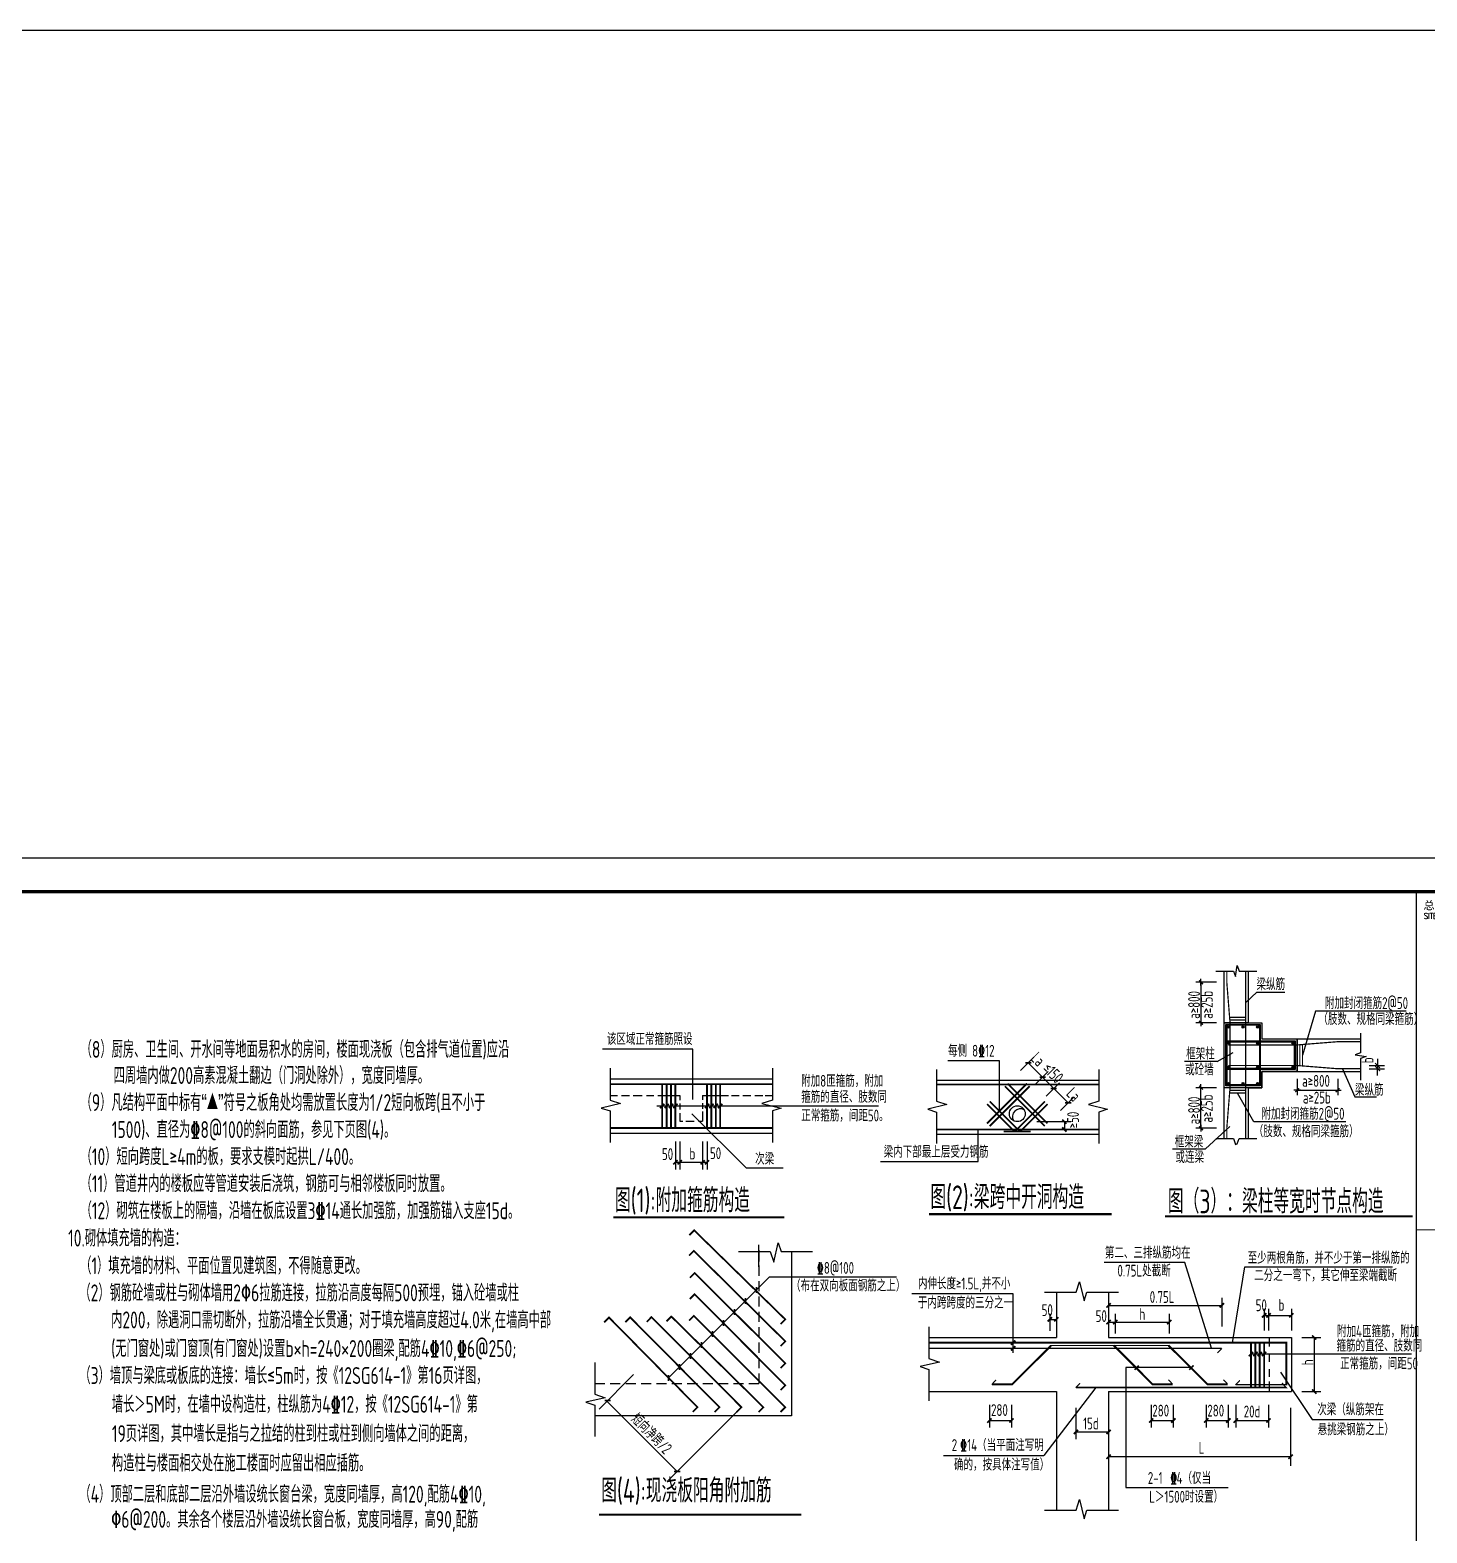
# Model space of a CAD drawing. Extents: x 2072855 to 2883818, y 17306032 to 17674225.
# Drawn here: x 2223343 to 2264666, y 17629765 to 17674225 of the extents above; entities that cross this region are included whole.
import ezdxf

# ---------------------------------------------------------------- set-up
doc = ezdxf.new("R2010")
doc.units = 0
doc.header["$LTSCALE"] = 1000
doc.header["$MEASUREMENT"] = 0
for name, color, linetype in [('3T_WOOD', 21, 'Continuous'), ('TK', 4, 'Continuous'), ('图形', 2, 'Continuous'), ('文字', 4, 'Continuous'), ('砌体-小孔砖', 50, 'Continuous'), ('表格', 8, 'Continuous'), ('阳角加筋', 7, 'Continuous')]:
    doc.layers.add(name, color=color, linetype=linetype)
doc.styles.add('ROMANS', font='romans', dxfattribs={"width": 0.65, "height": 231.275})
doc.styles.add('TSSD_REIN', font='tssdeng.shx', dxfattribs={"width": 0.7, "bigfont": 'tssdchn.shx'})
doc.styles.add('图签宋体', font='', dxfattribs={"height": 300})
doc.styles.get('图签宋体').set_extended_font_data('NSimSun')

# ---------------------------------------------------------------- blocks, each defined once
blk = doc.blocks.new('DIMBLK')
blk.add_line((-2, 0), (0, 0))
at = {"const_width": 0.35}
blk.add_lwpolyline([(-0.71, -0.71), (0.71, 0.71)], dxfattribs=at)
blk = doc.blocks.new('DMTK2')
blk.add_line((-10, 0), (10, 0))
at = {"const_width": 4}
blk.add_lwpolyline([(-5.7, -5.7), (5.7, 5.7)], dxfattribs=at)
blk = doc.blocks.new('_ArchTick')
at = {"color": 0, "linetype": 'ByBlock', "const_width": 0.4}
blk.add_lwpolyline([(-0.5, -0.5), (0.5, 0.5)], dxfattribs=at)
blk = doc.blocks.new('GeYuanFrame_76008807', base_point=(20.09, 4.53))
at = {"layer": 'TK'}
blk.add_lwpolyline([(20.09, 4.53), (20.09, 598.53), (861.09, 598.53), (861.09, 4.53)], close=True, dxfattribs=at)
at = {"layer": 'TK', "const_width": 1}
blk.add_lwpolyline([(45.09, 588.53), (851.09, 588.53), (851.09, 14.53), (45.09, 14.53)], close=True, dxfattribs=at)
at = {"layer": 'TK'}
for points, const_width in [([(781.09, 588.53), (781.09, 14.53)], 0.4), ([(781.09, 488.5), (851.09, 488.5)], 0.35)]:
    blk.add_lwpolyline(points, dxfattribs=dict(at, const_width=const_width))
at = {"layer": 'TK', "style": '图签宋体'}
blk.add_text('总平面', height=2.4, dxfattribs=at).set_placement((783.23, 583.28))
at = {"layer": 'TK', "style": 'ROMANS', "width": 0.76}
blk.add_text('SITE PLAN', height=1.697, dxfattribs=at).set_placement((783.35, 580.49))

msp = doc.modelspace()

# ---------------------------------------------------------------- linework, layer by layer
at = {"layer": '3T_WOOD'}
msp.add_lwpolyline([(2072854.7, 17674225.2), (2883818.3, 17674225.2), (2883818.3, 17306031.6), (2072854.7, 17306031.6)], close=True, dxfattribs=at)
at = {"layer": '图形', "color": 3, "linetype": 'Continuous'}
for p, q in [((2259304.8, 17645455.3), (2259635.9, 17645759.6)), ((2259635.9, 17645759.6), (2260465.4, 17645759.6)), ((2261373.6, 17645201.3), (2260984.8, 17643897.3)), ((2264052.9, 17645201.3), (2261373.6, 17645201.3)), ((2242951.2, 17644078.3), (2240276.5, 17644078.3)), ((2242951.2, 17642587.3), (2242951.2, 17644078.3)), ((2252642.9, 17643441), (2253040.3, 17643838.4)), ((2258458.8, 17643710.6), (2258933.8, 17643974.7)), ((2240501.3, 17643510.3), (2240501.3, 17642572)), ((2245301.3, 17643510.3), (2245301.3, 17642572)), ((2250158.4, 17643475.9), (2250158.4, 17642537.6)), ((2252872.2, 17643670.2), (2254051.6, 17642490.8)), ((2253067.2, 17643016.7), (2253464.6, 17643414.1)), ((2254958.4, 17643475.9), (2254958.4, 17642537.6)), ((2258458.8, 17643710.6), (2257493.9, 17643710.6)), ((2262167.9, 17643497.3), (2262529.6, 17642665.8)), ((2240501.3, 17643195.8), (2245301.3, 17643195.8)), ((2242043.6, 17643040.1), (2242043.6, 17641742.8)), ((2242173.6, 17643040.1), (2242173.6, 17641742.8)), ((2242303.6, 17643040.1), (2242303.6, 17641742.8)), ((2242433.6, 17643040.1), (2242433.6, 17641742.8)), ((2250158.4, 17643161.3), (2254958.4, 17643161.3)), ((2253398.1, 17642685.8), (2253795.5, 17643083.2)), ((2260824.8, 17643201), (2260824.8, 17642712.2)), ((2260834.8, 17642862.2), (2262014.8, 17642862.2)), ((2262024.8, 17643201), (2262024.8, 17642712.2)), ((2240809.5, 17642469.4), (2240242.2, 17642334.8)), ((2240501.3, 17642702.8), (2240720.4, 17642702.8)), ((2240501.3, 17642572), (2240809.5, 17642469.4)), ((2240838.5, 17642702.8), (2241074.8, 17642702.8)), ((2241186, 17642702.8), (2241450.1, 17642702.8)), ((2241575.2, 17642702.8), (2241797.6, 17642702.8)), ((2241915.8, 17642702.8), (2242563.6, 17642702.8)), ((2242563.6, 17642702.8), (2242563.6, 17642568.9)), ((2242563.6, 17642471.7), (2242563.6, 17642291.2)), ((2243239, 17642702.8), (2244007.8, 17642702.8)), ((2243239, 17642702.8), (2243239, 17642575.9)), ((2243239, 17642478.7), (2243239, 17642312)), ((2244091.2, 17642702.8), (2244320.5, 17642702.8)), ((2244424.8, 17642702.8), (2244661.1, 17642702.8)), ((2244779.3, 17642702.8), (2245015.6, 17642702.8)), ((2245301.3, 17642572), (2244993, 17642469.4)), ((2244993, 17642469.4), (2245560.4, 17642334.8)), ((2245092, 17642702.8), (2245301.3, 17642702.8)), ((2250466.7, 17642434.9), (2249899.4, 17642300.4)), ((2250158.4, 17642537.6), (2250466.7, 17642434.9)), ((2253822.4, 17642261.5), (2254219.7, 17642658.9)), ((2254958.4, 17642537.6), (2254650.2, 17642434.9)), ((2254650.2, 17642434.9), (2255217.5, 17642300.4)), ((2259541.2, 17641927.6), (2259066.4, 17642777.3)), ((2262529.6, 17642665.8), (2263169.3, 17642665.8)), ((2240242.2, 17642334.8), (2240501.3, 17642248.6)), ((2240501.3, 17642248.6), (2240501.3, 17641319.1)), ((2241882.6, 17642396.4), (2248439.4, 17642396.4)), ((2242563.6, 17642180.1), (2242563.6, 17641950.4)), ((2242918.8, 17642165.9), (2244525.4, 17640563.3)), ((2243239, 17642228.7), (2243239, 17641950.4)), ((2245560.4, 17642334.8), (2245301.3, 17642248.6)), ((2245301.3, 17642248.6), (2245301.3, 17641319.1)), ((2249899.4, 17642300.4), (2250158.4, 17642214.1)), ((2250158.4, 17642214.1), (2250158.4, 17641284.6)), ((2255217.5, 17642300.4), (2254958.4, 17642214.1)), ((2254958.4, 17642214.1), (2254958.4, 17641284.6)), ((2240501.3, 17641595.8), (2245301.3, 17641595.8)), ((2242563.6, 17641950.4), (2242652.5, 17641950.4)), ((2242742.9, 17641950.4), (2242986.1, 17641950.4)), ((2243118, 17641950.4), (2243239, 17641950.4)), ((2250158.4, 17641561.3), (2254958.4, 17641561.3)), ((2253123, 17641931.8), (2254132, 17641931.8)), ((2253939.1, 17641931.8), (2253939.1, 17641699.2)), ((2258112.4, 17641127.2), (2258832.8, 17641788.7)), ((2262261.5, 17641927.6), (2259541.2, 17641927.6)), ((2242433.6, 17641342.7), (2242433.6, 17640518.3)), ((2242563.6, 17641342.7), (2242563.6, 17640518.3)), ((2243239, 17641342.7), (2243239, 17640518.3)), ((2243369, 17641342.7), (2243369, 17640518.3)), ((2257141.7, 17641127.1), (2258112.4, 17641127.1)), ((2242433.6, 17640729), (2243369, 17640729)), ((2244525.4, 17640563.3), (2245619.7, 17640563.3)), ((2257499.6, 17637760.5), (2255120.6, 17637760.5)), ((2258290.7, 17635228.2), (2257499.6, 17637760.5)), ((2258912.5, 17635388.4), (2259276.1, 17637633.8)), ((2259276.1, 17637633.8), (2263651.1, 17637633.8)), ((2254286, 17636887.8), (2254388.6, 17637196.1)), ((2254388.6, 17637196.1), (2254523.2, 17636628.8)), ((2252424, 17636837.6), (2249426, 17636837.6)), ((2252424, 17635095.1), (2252424, 17636837.6)), ((2253347.6, 17636887.8), (2254286, 17636887.8)), ((2253704.2, 17636887.8), (2253704.2, 17635547.7)), ((2254523.2, 17636628.8), (2254609.4, 17636887.8)), ((2254609.4, 17636887.8), (2255538.9, 17636887.8)), ((2255247.4, 17636887.8), (2255247.4, 17635547.7)), ((2258596.7, 17636718.8), (2258596.7, 17635874)), ((2253507.6, 17636242), (2253507.6, 17635745.4)), ((2253705, 17636242), (2253705, 17635745.4)), ((2255247.4, 17636496.3), (2258596.7, 17636496.3)), ((2255444.8, 17636242), (2255444.8, 17635666.2)), ((2257044.8, 17636242), (2257044.8, 17635666.2)), ((2259850.1, 17636391.8), (2259850.1, 17635752.8)), ((2259850.1, 17636200.9), (2260655.5, 17636200.9)), ((2259980.1, 17636391.8), (2259980.1, 17635752.8)), ((2260655.5, 17636391.8), (2260655.5, 17635752.8)), ((2249934.5, 17635862.2), (2249934.5, 17634923.9)), ((2253507.6, 17636082.7), (2253705, 17636082.7)), ((2255247.4, 17636003.6), (2257044.8, 17636003.6)), ((2249934.5, 17635547.7), (2253704.2, 17635547.7)), ((2255247.4, 17635547.7), (2260655.5, 17635547.7)), ((2259460.1, 17635392), (2259460.1, 17634094.7)), ((2259590.1, 17635392), (2259590.1, 17634094.7)), ((2259720.1, 17635392), (2259720.1, 17634094.7)), ((2259850.1, 17635392), (2259850.1, 17634094.7)), ((2260000.5, 17635547.7), (2260000.5, 17635275.5)), ((2260655.5, 17635547.7), (2260655.5, 17633947.7)), ((2260968.1, 17635547.7), (2261522.5, 17635547.7)), ((2261330.7, 17635547.7), (2261330.7, 17633947.7)), ((2249934.5, 17634923.9), (2250242.7, 17634821.3)), ((2259460.1, 17635060.6), (2264206.1, 17635060.6)), ((2260000.5, 17635073.4), (2260000.5, 17634830.9)), ((2250242.7, 17634821.3), (2249675.4, 17634686.7)), ((2249675.4, 17634686.7), (2249934.5, 17634600.5)), ((2249934.5, 17634600.5), (2249934.5, 17633671)), ((2255753.9, 17634655), (2255753.9, 17631107.4)), ((2257680, 17634655), (2255753.9, 17634655)), ((2260000.5, 17634606.4), (2260000.5, 17634381.8)), ((2260335.3, 17634517.8), (2261272.2, 17633124.3)), ((2254872.4, 17634066), (2253334.3, 17632051.5)), ((2260000.5, 17634242.6), (2260000.5, 17633947.7)), ((2249934.5, 17633947.7), (2253704.2, 17633947.7)), ((2251724.3, 17633550.2), (2251724.3, 17632879.5)), ((2252376.9, 17633550.2), (2252376.9, 17632879.5)), ((2253704.2, 17633947.7), (2253704.2, 17630443.1)), ((2255247.4, 17633947.7), (2255247.4, 17630443.1)), ((2255247.4, 17633947.7), (2260655.5, 17633947.7)), ((2256509.2, 17633550.2), (2256509.2, 17632879.5)), ((2257161.8, 17633550.2), (2257161.8, 17632879.5)), ((2258137, 17633550.2), (2258137, 17632879.5)), ((2258789.7, 17633550.2), (2258789.7, 17632879.5)), ((2259009.2, 17633550.2), (2259009.2, 17632879.5)), ((2259980.1, 17633550.2), (2259980.1, 17632879.5)), ((2260968.1, 17633947.7), (2261522.5, 17633947.7)), ((2251724.3, 17633090.2), (2252376.9, 17633090.2)), ((2254280.9, 17633466.8), (2254280.9, 17632542.8)), ((2256509.2, 17633090.2), (2257161.8, 17633090.2)), ((2258137, 17633090.2), (2258789.7, 17633090.2)), ((2259009.2, 17633090.2), (2259980.1, 17633090.2)), ((2260633.9, 17633466.3), (2260633.9, 17631749.2)), ((2261272.2, 17633124.3), (2263367.6, 17633124.3)), ((2254280.9, 17632753.5), (2255247.4, 17632753.5)), ((2250367.4, 17632051.5), (2253334.3, 17632051.5)), ((2260633.9, 17632018.5), (2255247.4, 17632018.5)), ((2255753.9, 17631107.4), (2258785.7, 17631107.4)), ((2253347.6, 17630443.1), (2254286, 17630443.1)), ((2254286, 17630443.1), (2254388.6, 17630751.4)), ((2254388.6, 17630751.4), (2254523.2, 17630184)), ((2254523.2, 17630184), (2254609.4, 17630443.1)), ((2254609.4, 17630443.1), (2255538.9, 17630443.1))]:
    msp.add_line(p, q, dxfattribs=at)
at = {"layer": '图形', "color": 3, "linetype": 'Continuous', "ltscale": 0.6}
msp.add_line((2260768.8, 17644321.3), (2260768.8, 17643473.3), dxfattribs=at)
at = {"layer": '图形', "color": 3, "linetype": 'Continuous'}
for points in [[(2258417.5, 17646384.5), (2258942.5, 17646384.5), (2259005.7, 17646224.3), (2259052.1, 17646547.2), (2259109.1, 17646384.5), (2259636.6, 17646384.5)], [(2262701.1, 17644549.6), (2262701.1, 17643970.1), (2262540.9, 17643906.9), (2262863.8, 17643860.5), (2262701.1, 17643803.5), (2262701.1, 17643158.2)], [(2252018.9, 17642244.5), (2252018.9, 17643730.4), (2250495.8, 17643730.4)], [(2248505.1, 17640752.8), (2251392.9, 17640752.8), (2251392.9, 17641699.2)], [(2258417.5, 17641434.7), (2258942.5, 17641434.7), (2259005.7, 17641257.5), (2259052.1, 17641272.1), (2259109.1, 17641434.7), (2259636.6, 17641434.7)]]:
    msp.add_lwpolyline(points, dxfattribs=at)
at = {"layer": '图形', "color": 3, "linetype": 'Continuous', "ltscale": 0.6, "const_width": 36}
for points in [[(2258744.8, 17641434.7), (2258744.8, 17641737.3), (2258840.8, 17642937.3), (2258840.8, 17644857.3), (2258744.8, 17646057.3), (2258744.8, 17646384.5)], [(2259304.8, 17641434.7), (2259304.8, 17646384.5)], [(2258828, 17645017.3), (2259304.8, 17645017.3)], [(2258834.4, 17644937.3), (2259304.8, 17644937.3)], [(2258790.4, 17644201.3), (2260824.8, 17644201.3), (2262024.8, 17644297.3), (2262701.1, 17644297.3)], [(2260904.8, 17644207.7), (2260904.8, 17643586.9)], [(2260984.8, 17644214.1), (2260984.8, 17643580.5)], [(2258790.4, 17643593.3), (2260824.8, 17643593.3), (2262024.8, 17643497.3), (2262701.1, 17643497.3)], [(2258834.4, 17642857.3), (2259304.8, 17642857.3)], [(2258828, 17642777.3), (2259304.8, 17642777.3)]]:
    msp.add_lwpolyline(points, dxfattribs=at)
at = {"layer": '图形', "color": 3, "linetype": 'Continuous', "const_width": 36}
msp.add_lwpolyline([(2258739.5, 17643011.1), (2258739.5, 17644788.6), (2259718.7, 17644788.6), (2259718.7, 17643007.3)], close=True, dxfattribs=at)
at = {"layer": '图形', "color": 3, "linetype": 'Continuous'}
for points, const_width in [([(2258742.9, 17644305.2), (2260750.9, 17644305.2), (2260750.9, 17643487.2), (2258735.2, 17643487.2)], 36), ([(2240501.3, 17643040.1), (2245301.3, 17643040.1)], 55), ([(2242043.6, 17643040.1), (2242043.6, 17641742.8)], 55), ([(2242173.6, 17643040.1), (2242173.6, 17641742.8)], 55), ([(2242303.6, 17643040.1), (2242303.6, 17641742.8)], 55), ([(2242433.6, 17643040.1), (2242433.6, 17641742.8)], 55), ([(2243369, 17643040.1), (2243369, 17641742.8)], 55), ([(2243499, 17643040.1), (2243499, 17641742.8)], 55), ([(2243629, 17643040.1), (2243629, 17641742.8)], 55), ([(2243759, 17643040.1), (2243759, 17641742.8)], 55), ([(2250158.4, 17643030.5), (2254958.4, 17643030.5)], 55), ([(2252833.4, 17643059), (2251653.9, 17641879.5)], 50), ([(2252912.1, 17642980.2), (2251732.7, 17641800.8)], 50), ([(2252182.1, 17642980.2), (2253361.6, 17641800.8)], 50), ([(2252260.9, 17643059), (2253440.4, 17641879.5)], 50), ([(2252468.5, 17641637.4), (2251653.9, 17642452)], 50), ([(2252612.4, 17641651.1), (2251732.7, 17642530.8)], 50), ([(2252468.2, 17641637.4), (2253361.6, 17642530.8)], 50), ([(2252625.7, 17641637.4), (2253440.4, 17642452)], 50), ([(2240501.3, 17641742.8), (2245301.3, 17641742.8)], 55), ([(2250158.4, 17641699.2), (2254958.4, 17641699.2)], 55), ([(2252147.1, 17641637.4), (2252947.1, 17641637.4)], 50), ([(2240602.1, 17639100.4), (2245651.7, 17639100.4)], 60), ([(2249932.8, 17639194.8), (2255338.6, 17639194.8)], 60), ([(2256913.8, 17639128.4), (2264244.8, 17639128.4)], 60), ([(2253543.1, 17635304.3), (2252396.8, 17634163.6), (2251798.5, 17634163.6)], 60), ([(2253528.2, 17635310.9), (2255428.1, 17635310.9)], 35), ([(2254631, 17635310.9), (2257021.5, 17635310.9)], 35), ([(2255402, 17635310.9), (2256545.5, 17634163.6), (2257143.7, 17634163.6)], 60), ([(2257021.5, 17635310.9), (2258173.3, 17634163.6), (2258771.5, 17634163.6)], 60), ([(2259460.1, 17635392), (2259460.1, 17634094.7)], 55), ([(2259590.1, 17635392), (2259590.1, 17634094.7)], 55), ([(2259720.1, 17635392), (2259720.1, 17634094.7)], 55), ([(2259850.1, 17635392), (2259850.1, 17634094.7)], 55), ([(2249934.5, 17635223.6), (2258596.7, 17635223.6)], 35), ([(2258469, 17635089.6), (2258596.7, 17635223.6)], 35), ([(2251791.2, 17634155.9), (2251918.8, 17634289.9)], 35), ([(2254275.5, 17634058.2), (2254403.2, 17634192.3)], 35), ([(2257143.7, 17634163.6), (2257016, 17634297.7)], 35), ([(2258771.5, 17634163.6), (2258643.9, 17634297.7)], 35), ([(2259001.8, 17634144.4), (2259129.5, 17634278.4)], 35)]:
    msp.add_lwpolyline(points, dxfattribs=dict(at, const_width=const_width))
for points in [[(2259009.2, 17634152.1, 35, 35, 0), (2260504, 17634152.1, 55, 55, 0), (2260504, 17635392, 55, 55, 0), (2249934.5, 17635392, 0, 0, 0)], [(2254282.9, 17634066, 55, 55, 0), (2260504, 17634066, 35, 35, 0), (2260376.3, 17634200, 0, 0, 0)]]:
    msp.add_lwpolyline(points, format="xyseb", dxfattribs=at)
msp.add_circle((2252547.1, 17642165.8), 234, dxfattribs=at)
msp.add_arc((2252636.4, 17642076.5), 234, 60.67492, 209.37104, dxfattribs=at)
at = {"layer": '文字'}
for p, q in [((2258439.7, 17646057.3), (2257831.4, 17646057.3)), ((2257981.4, 17645957.3), (2257981.4, 17646157.3)), ((2257981.4, 17646047.3), (2257981.4, 17644867.3)), ((2258664.8, 17641434.7), (2258664.8, 17646384.5)), ((2259384.8, 17644857.3), (2259384.8, 17646384.5)), ((2258439.7, 17644857.3), (2257831.4, 17644857.3)), ((2257981.4, 17644957.3), (2257981.4, 17644757.3)), ((2259384.8, 17644857.3), (2258664.8, 17644857.3)), ((2259384.8, 17644857.3), (2259784.8, 17644857.3)), ((2259784.8, 17644857.3), (2259784.8, 17644377.3)), ((2259784.8, 17644377.3), (2260824.8, 17644377.3)), ((2260824.8, 17643417.3), (2260824.8, 17644377.3)), ((2260824.8, 17644377.3), (2262701.1, 17644377.3)), ((2259784.8, 17643417.3), (2260824.8, 17643417.3)), ((2259784.8, 17642937.3), (2259784.8, 17643417.3)), ((2260824.8, 17643417.3), (2262701.1, 17643417.3)), ((2262024.8, 17643497.3), (2261959, 17643497.3)), ((2262955.2, 17643593.3), (2263406.4, 17643593.3)), ((2262957.2, 17643497.3), (2263406.4, 17643497.3)), ((2263206.4, 17643593.3), (2263206.4, 17643497.3)), ((2258439.7, 17642937.3), (2257831.4, 17642937.3)), ((2257981.4, 17641747.3), (2257981.4, 17642927.3)), ((2259384.8, 17642937.3), (2258664.8, 17642937.3)), ((2259384.8, 17642937.3), (2259784.8, 17642937.3)), ((2259384.8, 17641434.7), (2259384.8, 17642937.3)), ((2260924.8, 17642862.2), (2260724.8, 17642862.2)), ((2261924.8, 17642862.2), (2262124.8, 17642862.2)), ((2258439.7, 17641737.3), (2257831.4, 17641737.3))]:
    msp.add_line(p, q, dxfattribs=at)
at = {"layer": '文字', "color": 6}
for p, q in [((2258720.8, 17644801.3), (2259728.8, 17644801.3)), ((2258720.8, 17642993.3), (2258720.8, 17644801.3)), ((2258752.8, 17643025.3), (2258752.8, 17644769.3)), ((2259728.8, 17644801.3), (2259728.8, 17642993.3)), ((2258752.8, 17644321.3), (2259696.8, 17644321.3)), ((2258752.8, 17644289.3), (2259696.8, 17644289.3)), ((2259728.8, 17644321.3), (2260768.8, 17644321.3)), ((2259728.8, 17644289.3), (2260736.8, 17644289.3)), ((2260736.8, 17644289.3), (2260736.8, 17643505.3)), ((2259696.8, 17643505.3), (2258752.8, 17643505.3)), ((2259696.8, 17643473.3), (2258752.8, 17643473.3)), ((2260736.8, 17643505.3), (2259728.8, 17643505.3)), ((2260768.8, 17643473.3), (2259728.8, 17643473.3)), ((2259728.8, 17642993.3), (2258720.8, 17642993.3)), ((2259696.8, 17643025.3), (2258752.8, 17643025.3))]:
    msp.add_line(p, q, dxfattribs=at)
at = {"layer": '文字', "const_width": 40}
for points in [[(2258038, 17646000.7), (2257924.9, 17646113.8)], [(2257924.9, 17644913.8), (2258038, 17644800.7)], [(2260881.3, 17642918.8), (2260768.2, 17642805.6)], [(2261968.2, 17642805.6), (2262081.3, 17642918.8)]]:
    msp.add_lwpolyline(points, dxfattribs=at)
at = {"layer": '文字'}
msp.add_lwpolyline([(2259784.8, 17643417.3), (2259784.8, 17642937.3), (2258664.8, 17642937.3), (2258664.8, 17644857.3), (2259784.8, 17644857.3), (2259784.8, 17644377.3), (2260824.8, 17644377.3), (2260824.8, 17643417.3)], close=True, dxfattribs=at)
at = {"layer": '文字', "const_width": 34}
for points in [[(2258775.7, 17644732.2, 1), (2258809.7, 17644732.2, 1)], [(2259210, 17644732.2, 1), (2259244, 17644732.2, 1)], [(2259639.9, 17644732.2, 1), (2259673.9, 17644732.2, 1)], [(2258775.7, 17644252.2, 1), (2258809.7, 17644252.2, 1)], [(2259639.9, 17644252.2, 1), (2259673.9, 17644252.2, 1)], [(2260679.9, 17644252.2, 1), (2260713.9, 17644252.2, 1)], [(2258775.7, 17643542.4, 1), (2258809.7, 17643542.4, 1)], [(2259639.9, 17643542.4, 1), (2259673.9, 17643542.4, 1)], [(2260679.9, 17643542.4, 1), (2260713.9, 17643542.4, 1)], [(2258775.7, 17643062.4, 1), (2258809.7, 17643062.4, 1)], [(2259210, 17643062.4, 1), (2259244, 17643062.4, 1)], [(2259639.9, 17643062.4, 1), (2259673.9, 17643062.4, 1)]]:
    msp.add_lwpolyline(points, format="xyb", close=True, dxfattribs=at)
at = {"layer": '文字'}
for centre in [(2258792.7, 17644732.2), (2259227, 17644732.2), (2259656.9, 17644732.2), (2258792.7, 17644252.2), (2259656.9, 17644252.2), (2260696.9, 17644252.2), (2258792.7, 17643542.4), (2259656.9, 17643542.4), (2260696.9, 17643542.4), (2258792.7, 17643062.4), (2259227, 17643062.4), (2259656.9, 17643062.4)]:
    msp.add_circle(centre, 32, dxfattribs=at)
at = {"layer": '阳角加筋', "color": 3, "linetype": 'Continuous'}
for p, q in [((2244300.2, 17638087), (2245238.5, 17638087)), ((2244905.1, 17637634.3), (2244905.1, 17638285.4)), ((2244905.1, 17638127.4), (2244905.1, 17637829.7)), ((2244905.1, 17638087), (2244905.1, 17637792.2)), ((2245238.5, 17638087), (2245341.1, 17637778.8)), ((2245341.1, 17637778.8), (2245475.7, 17638346.1)), ((2245475.7, 17638346.1), (2245561.9, 17638087)), ((2245561.9, 17638087), (2246491.4, 17638087)), ((2245865.1, 17638087), (2245865.1, 17633224.7)), ((2244905.1, 17637671.8), (2244905.1, 17637374.1)), ((2244905.1, 17637216.2), (2244905.1, 17636918.5)), ((2244905.1, 17636760.5), (2244905.1, 17636462.9)), ((2244905.1, 17636304.9), (2244905.1, 17636007.2)), ((2244905.1, 17635849.3), (2244905.1, 17635551.6)), ((2244905.1, 17635393.7), (2244905.1, 17635096)), ((2244905.1, 17634938), (2244905.1, 17634640.4)), ((2240045.9, 17634804.6), (2240045.9, 17633866.3)), ((2240045.9, 17634804.6), (2240045.9, 17633866.3)), ((2240175.7, 17633427.4), (2241197.8, 17634449.5)), ((2244905.1, 17634482.4), (2244905.1, 17634184.7)), ((2240045.9, 17634184.7), (2240348.9, 17634184.7)), ((2240506.8, 17634184.7), (2240804.5, 17634184.7)), ((2240962.5, 17634184.7), (2241260.1, 17634184.7)), ((2241418.1, 17634184.7), (2241715.8, 17634184.7)), ((2241873.7, 17634184.7), (2242171.4, 17634184.7)), ((2242329.3, 17634184.7), (2242627, 17634184.7)), ((2242785, 17634184.7), (2243082.6, 17634184.7)), ((2243240.6, 17634184.7), (2243538.3, 17634184.7)), ((2243696.2, 17634184.7), (2243993.9, 17634184.7)), ((2244151.8, 17634184.7), (2244449.5, 17634184.7)), ((2244607.4, 17634184.7), (2244905.1, 17634184.7)), ((2240354.2, 17633763.7), (2239786.9, 17633629.1)), ((2240354.2, 17633763.7), (2239786.9, 17633629.1)), ((2239786.9, 17633629.1), (2240045.9, 17633542.8)), ((2239786.9, 17633629.1), (2240045.9, 17633542.8)), ((2240045.9, 17633866.3), (2240354.2, 17633763.7)), ((2240045.9, 17633866.3), (2240354.2, 17633763.7)), ((2240045.9, 17633542.8), (2240045.9, 17632613.4)), ((2240045.9, 17633542.8), (2240045.9, 17632613.4)), ((2240408.3, 17633660), (2242484.9, 17631583.3)), ((2245865.1, 17633224.7), (2240045.9, 17633224.7)), ((2242229.1, 17631327.5), (2244355.3, 17633453.7))]:
    msp.add_line(p, q, dxfattribs=at)
for points, const_width in [([(2242847.9, 17638575.8), (2242989.4, 17638717.2), (2245684.6, 17636082), (2245543.2, 17635940.6)], 50), ([(2242835.6, 17637968.2), (2242977.1, 17638109.6), (2245684.6, 17635432.5), (2245543.2, 17635291.1)], 50), ([(2242862.4, 17637311.9), (2243003.8, 17637453.3), (2245684.6, 17634783), (2245543.2, 17634641.6)], 50), ([(2242859.9, 17636684.9), (2243001.3, 17636826.3), (2245684.6, 17634133.6), (2245543.2, 17633992.1)], 50), ([(2240954.3, 17636002), (2241095.7, 17636143.4), (2243736.2, 17633484.1), (2243594.8, 17633342.7)], 50), ([(2241584.2, 17636009.7), (2241725.6, 17636151.2), (2244385.7, 17633484.1), (2244244.2, 17633342.7)], 50), ([(2242171.3, 17636025.6), (2242312.8, 17636167.1), (2245035.1, 17633484.1), (2244893.7, 17633342.7)], 50), ([(2242837.8, 17636048.1), (2242979.2, 17636189.5), (2245684.6, 17633484.1), (2245543.2, 17633342.7)], 50), ([(2240328.1, 17635997.4), (2240469.6, 17636138.8), (2243086.7, 17633484.1), (2242945.3, 17633342.7)], 50), ([(2240173.1, 17630309.4), (2246157.8, 17630309.4)], 60)]:
    msp.add_lwpolyline(points, dxfattribs=dict(at, const_width=const_width))
msp.add_lwpolyline([(2242232.4, 17634350.6), (2245218.4, 17637336.6), (2248972.5, 17637336.6)], dxfattribs=at)

# ---------------------------------------------------------------- block references
at = {"layer": '3T_WOOD', "xscale": 100, "yscale": 100, "zscale": 100}
msp.add_blockref('GeYuanFrame_76008807', (2188250.7, 17590335.3), dxfattribs=at)
at = {"layer": '文字', "xscale": 100, "yscale": 100, "zscale": 100}
for p, rotation in [((2263206.4, 17643593.3), 270), ((2263206.4, 17643497.3), 90)]:
    msp.add_blockref('DIMBLK', p, dxfattribs=dict(at, rotation=rotation))
at = {"layer": '文字', "color": 1, "xscale": 10, "yscale": 10, "zscale": 10}
for p, rotation in [((2257981.4, 17642937.3), 90), ((2257981.4, 17641737.3), 270)]:
    msp.add_blockref('DMTK2', p, dxfattribs=dict(at, rotation=rotation))
at = {"layer": '表格', "color": 3, "linetype": 'Continuous', "yscale": 127}
for p, xscale, zscale, rotation in [((2252872.2, 17643670.2), 126.9999999996845, 126.9999999998491, 314.9999999988116), ((2253296.4, 17643246), 126.9999999996845, 126.9999999998491, 314.9999999988116), ((2253627.3, 17642915), 126.9999999996845, 126.9999999998491, 314.9999999988116), ((2242043.6, 17642396.4), 127, 127, 180), ((2242173.6, 17642396.4), 127, 127, 180), ((2242303.6, 17642396.4), 127, 127, 180), ((2242433.6, 17642396.4), 127, 127, 180), ((2243369, 17642396.4), 127, 127, 180), ((2243499, 17642396.4), 127, 127, 180), ((2243629, 17642396.4), 127, 127, 180), ((2243759, 17642396.4), 127, 127, 180), ((2254051.6, 17642490.8), 126.9999999996845, 126.9999999998491, 314.9999999988116), ((2253939.1, 17641931.8), 127, 127, 270), ((2253939.1, 17641699.2), 127, 127, 270), ((2242433.6, 17640729), 127, 127, 180), ((2242563.6, 17640729), 127, 127, 180), ((2243239, 17640729), 127, 127, 180), ((2243369, 17640729), 127, 127, 180), ((2255247.4, 17636496.3), 127, 127, 180), ((2258596.7, 17636496.3), 127, 127, 180), ((2259850.1, 17636200.9), 127, 127, 180), ((2259980.1, 17636200.9), 127, 127, 180), ((2260655.5, 17636200.9), 127, 127, 180), ((2253507.6, 17636082.7), 127, 127, 180), ((2253704.2, 17636082.7), 127, 127, 180), ((2255247.4, 17636003.6), 127, 127, 180), ((2255444.8, 17636003.6), 127, 127, 180), ((2257044.8, 17636003.6), 127, 127, 180), ((2252424, 17635392), 127, 127, 180), ((2252424, 17635223.6), 127, 127, 180), ((2261330.7, 17635547.7), 127, 127, 270), ((2259460.1, 17635055.7), 127, 127, 180), ((2259590.1, 17635060.6), 127, 127, 180), ((2259720.1, 17635055.7), 127, 127, 180), ((2259850.1, 17635060.6), 127, 127, 180), ((2256078.2, 17634653.8), 127, 127, 180), ((2257698.9, 17634655), 127, 127, 180), ((2261330.7, 17633947.7), 127, 127, 270), ((2251724.3, 17633090.2), 127, 127, 180), ((2252376.9, 17633090.2), 127, 127, 180), ((2256509.2, 17633090.2), 127, 127, 180), ((2257161.8, 17633090.2), 127, 127, 180), ((2258137, 17633090.2), 127, 127, 180), ((2258789.7, 17633090.2), 127, 127, 180), ((2259009.2, 17633090.2), 127, 127, 180), ((2259980.1, 17633090.2), 127, 127, 180), ((2254280.9, 17632753.5), 127, 127, 180), ((2255247.4, 17632753.5), 127, 127, 180), ((2255247.4, 17632018.5), 127, 127, 180), ((2260633.9, 17632018.5), 127, 127, 180)]:
    msp.add_blockref('_ArchTick', p, dxfattribs=dict(at, xscale=xscale, zscale=zscale, rotation=rotation))
at = {"layer": '阳角加筋', "color": 3, "linetype": 'Continuous', "xscale": 126.9999999996845, "yscale": 127.0000000037253, "zscale": 127.0000000023186}
for p, rotation in [((2244830.3, 17636948.5), 45.0000000011884), ((2244505.6, 17636623.8), 45.0000000011884), ((2244180.9, 17636299), 45.0000000011884), ((2243531.4, 17635649.6), 45.0000000011884), ((2243856.1, 17635974.3), 45.0000000011884), ((2243206.7, 17635324.8), 45.0000000011884), ((2242881.9, 17635000.1), 45.0000000011884), ((2242232.4, 17634350.6), 45.0000000011884), ((2242557.2, 17634675.4), 45.0000000011884), ((2240431.5, 17633683.2), 134.9999999988116), ((2242484.9, 17631583.3), 134.9999999988116)]:
    msp.add_blockref('_ArchTick', p, dxfattribs=dict(at, rotation=rotation))

# ---------------------------------------------------------------- texts
at = {"layer": '图形', "color": 3, "linetype": 'Continuous', "style": 'TSSD_REIN', "width": 0.7}
for s, height, p in [('梁纵筋', 350, (2259624.2, 17645821.5)), ('附加封闭箍筋2@50', 350, (2261649.8, 17645264.9)), ('（肢数、规格同梁箍筋）', 350, (2261455.3, 17644793.7)), ('该区域正常箍筋照设', 350, (2240406.3, 17644202.7)), ('每侧 8\x8412', 350, (2250499.4, 17643854.7)), ('框架柱', 350, (2257543.9, 17643769)), ('附加8匝箍筋，附加', 350, (2246153.8, 17642963.4)), ('或砼墙', 350, (2257512.6, 17643300.3)), ('a\x93800', 350, (2260974.4, 17642962.9)), ('箍筋的直径、肢数同', 350, (2246155.5, 17642490.1)), ('梁纵筋', 350, (2262535.9, 17642697.4)), ('正常箍筋，间距50。', 350, (2246155.5, 17641938.9)), ('附加封闭箍筋2@50', 350, (2259770.4, 17641991.3)), ('框架梁', 350, (2257205.3, 17641163.2)), ('（肢数、规格同梁箍筋）', 350, (2259544, 17641472)), ('50', 350, (2242036.5, 17640797.8)), ('b', 350, (2242850.9, 17640812.9)), ('50', 350, (2243456.5, 17640822.7)), ('梁内下部最上层受力钢筋', 350, (2248595.7, 17640864.6)), ('或连梁', 350, (2257226.9, 17640709.1)), ('次梁', 350, (2244792.9, 17640657.9)), ('图(1):附加箍筋构造', 700, (2240645.9, 17639252.7)), ('图(2):梁跨中开洞构造', 700, (2249976.6, 17639347.1)), ('图（3）：梁柱等宽时节点构造', 700, (2257003.1, 17639222)), ('第二、三排纵筋均在', 350, (2255137, 17637881.2)), ('至少两根角筋，并不少于第一排纵筋的', 350, (2259363, 17637729)), ('0.75L处截断', 350, (2255509.3, 17637349)), ('二分之一弯下，其它伸至梁端截断', 350, (2259555.4, 17637211.9)), ('内伸长度≥1.5L,并不小', 350, (2249607.3, 17636970)), ('于内跨跨度的三分之一', 350, (2249607.3, 17636403.2)), ('0.75L', 350, (2256464.9, 17636569.6)), ('50', 350, (2259600, 17636325.4)), ('b', 350, (2260275.2, 17636336.6)), ('50', 350, (2253268.9, 17636180.7)), ('50', 350, (2254865.5, 17636004.9)), ('h', 350, (2256161.2, 17636065)), ('附加4匝箍筋，附加', 350, (2262005.4, 17635554.4)), ('箍筋的直径、肢数同', 350, (2261990.9, 17635130.6)), ('正常箍筋，间距50', 350, (2262096.9, 17634601.8)), ('280', 350, (2251771.1, 17633224.4)), ('280', 350, (2256542.8, 17633208.5)), ('280', 350, (2258170.6, 17633208.5)), ('20d', 350, (2259245.4, 17633182)), ('次梁（纵筋架在', 350, (2261420.8, 17633245.6)), ('15d', 350, (2254495.3, 17632827.5)), ('悬挑梁钢筋之上）', 350, (2261432.8, 17632652.9)), ('2  14（当平面注写明', 350, (2250608.7, 17632190.1)), ('L', 350, (2257913.9, 17632109.7)), ('确的，按具体注写值）', 350, (2250675.1, 17631610.1)), ('2-1  14（仅当', 350, (2256409.2, 17631216.4)), ('L＞1500时设置）', 350, (2256451.6, 17630660.8))]:
    msp.add_text(s, height=height, dxfattribs=at).set_placement(p)
for s, rotation, p in [('a≥800', 90, (2257951.6, 17644975.7)), ('a\x9325b', 90, (2258331, 17644975.4)), ('La', 315, (2252918.5, 17643775)), ('b', 90, (2263082.5, 17643659.9)), ('≤150', 315, (2253266.6, 17643465.8)), ('La', 315, (2253972.4, 17642731.6)), ('a≥800', 90, (2257951.6, 17641852.5)), ('a\x9325b', 90, (2258331, 17641906.5)), ('≥50', 90, (2254371.9, 17641736.8)), ('h', 90, (2261305, 17634726.1))]:
    msp.add_text(s, height=350, rotation=rotation, dxfattribs=at).set_placement(p)
at = {"layer": '图形', "color": 2, "linetype": 'Continuous', "style": 'TSSD_REIN', "width": 0.7}
for p in [(2250852.8, 17632190.1), (2257070.7, 17631216.4)]:
    msp.add_text('\x84', height=350, dxfattribs=at).set_placement(p)
at = {"layer": '文字', "linetype": 'Continuous', "style": 'TSSD_REIN', "width": 0.7}
for s, p in [('（8）厨房、卫生间、开水间等地面易积水的房间，楼面现浇板（包含排气道位置)应沿', (2224838.6, 17643820.1)), ('四周墙内做200高素混凝土翻边（门洞处除外），宽度同墙厚。', (2225815.8, 17643046.9)), ('（9）凡结构平面中标有“▲”符号之板角处均需放置长度为1/2短向板跨(且不小于', (2224838.6, 17642246.9)), ('1500)、直径为\x848@100的斜向面筋，参见下页图(4)。', (2225761.5, 17641446.9)), ('（10）短向跨度L≥4m的板，要求支模时起拱L/400。', (2224838.6, 17640646.9)), ('（11）管道井内的楼板应等管道安装后浇筑，钢筋可与相邻楼板同时放置。', (2224838.6, 17639846.9)), ('（12）砌筑在楼板上的隔墙，沿墙在板底设置3\x8414通长加强筋，加强筋锚入支座15d。', (2224838.6, 17639046.9)), ('10.砌体填充墙的构造：', (2224467.9, 17638237.2))]:
    msp.add_text(s, height=500, dxfattribs=at).set_placement(p)
at = {"layer": '文字', "style": 'TSSD_REIN', "width": 0.7}
msp.add_text('a\x9325b', height=350, dxfattribs=at).set_placement((2260995.8, 17642468))
at = {"layer": '砌体-小孔砖', "color": 3, "linetype": 'Continuous', "style": 'TSSD_REIN', "width": 0.7}
for s, p in [('（1）填充墙的材料、平面位置见建筑图，不得随意更改。', (2224827.5, 17637418.4)), ('（2）钢筋砼墙或柱与砌体墙用2\x826拉筋连接，拉筋沿高度每隔500预埋，锚入砼墙或柱', (2224803, 17636617)), ('内200，除遇洞口需切断外，拉筋沿墙全长贯通；对于填充墙高度超过4.0米,在墙高中部', (2225741.6, 17635817)), ('(无门窗处)或门窗顶(有门窗处)设置b×h=240×200圈梁,配筋4\x8410,\x846@250;    ', (2225741.6, 17634970.1)), ('（3）墙顶与梁底或板底的连接：墙长≤5m时，按《12SG614-1》第16页详图，', (2224803, 17634171.2)), ('墙长＞5M时，在墙中设构造柱，柱纵筋为4\x8412，按《12SG614-1》第', (2225764.5, 17633320.7)), ('19页详图，其中墙长是指与之拉结的柱到柱或柱到侧向墙体之间的距离，', (2225764.5, 17632452.8)), ('构造柱与楼面相交处在施工楼面时应留出相应插筋。', (2225764.5, 17631581.6)), ('（4）顶部二层和底部二层沿外墙设统长窗台梁，宽度同墙厚，高120,配筋4\x8410,', (2224803, 17630661.1)), ('\x826@200。其余各个楼层沿外墙设统长窗台板，宽度同墙厚，高90,配筋', (2225742.5, 17629916))]:
    msp.add_text(s, height=500, dxfattribs=at).set_placement(p)
at = {"layer": '阳角加筋', "color": 3, "linetype": 'Continuous', "style": 'TSSD_REIN', "width": 0.7}
for s, height, p in [('\x848@100', 350, (2246616.6, 17637429.5)), ('（布在双向板面钢筋之上）', 350, (2245855, 17636907.5)), ('图(4):现浇板阳角附加筋', 700, (2240239.9, 17630666.5))]:
    msp.add_text(s, height=height, dxfattribs=at).set_placement(p)
msp.add_text('短向净跨/2', height=350, rotation=315, dxfattribs=at).set_placement((2241086.3, 17633093.9))

doc.saveas('drawing.dxf')
